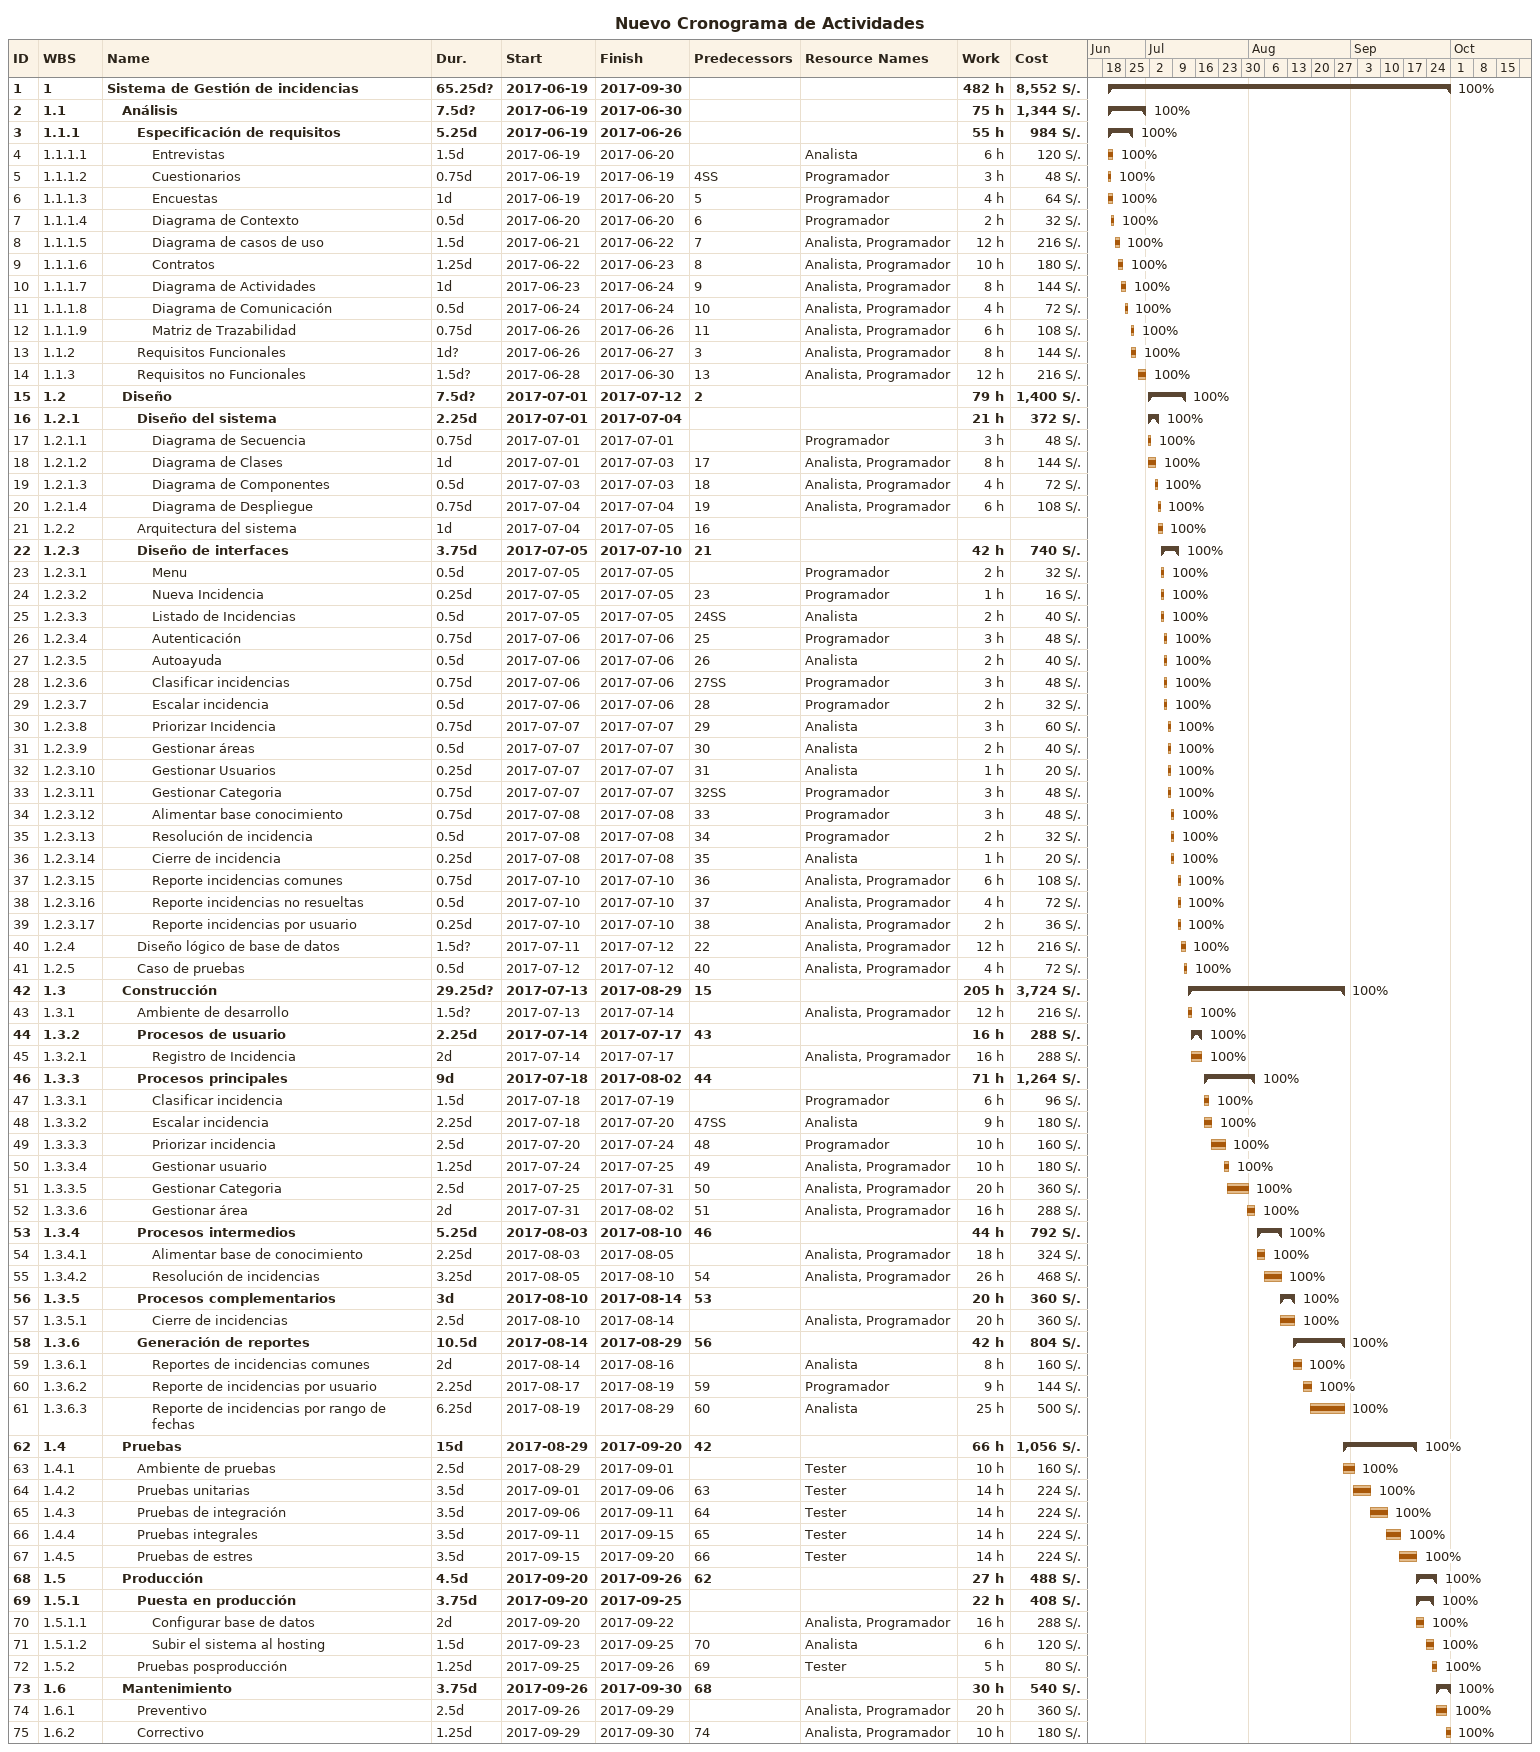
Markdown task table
Nuevo Cronograma de Actividades

| ID | WBS | Task | Duration | Start | Finish | Predecessors | Resources | % complete | Work (h) | Cost (S/.) |
|---|---|---|---|---|---|---|---|---|---|---|
| 1 | 1 | **Sistema de Gestión de incidencias** | 65.25d? | 2017-06-19 | 2017-09-30 |  |  | 100 | 482 | 8552 |
| 2 | 1.1 | **Análisis** | 7.5d? | 2017-06-19 | 2017-06-30 |  |  | 100 | 75 | 1344 |
| 3 | 1.1.1 | **Especificación de requisitos** | 5.25d | 2017-06-19 | 2017-06-26 |  |  | 100 | 55 | 984 |
| 4 | 1.1.1.1 | Entrevistas | 1.5d | 2017-06-19 | 2017-06-20 |  | Analista | 100 | 6 | 120 |
| 5 | 1.1.1.2 | Cuestionarios | 0.75d | 2017-06-19 | 2017-06-19 | 4SS | Programador | 100 | 3 | 48 |
| 6 | 1.1.1.3 | Encuestas | 1d | 2017-06-19 | 2017-06-20 | 5 | Programador | 100 | 4 | 64 |
| 7 | 1.1.1.4 | Diagrama de Contexto | 0.5d | 2017-06-20 | 2017-06-20 | 6 | Programador | 100 | 2 | 32 |
| 8 | 1.1.1.5 | Diagrama de casos de uso | 1.5d | 2017-06-21 | 2017-06-22 | 7 | Analista, Programador | 100 | 12 | 216 |
| 9 | 1.1.1.6 | Contratos | 1.25d | 2017-06-22 | 2017-06-23 | 8 | Analista, Programador | 100 | 10 | 180 |
| 10 | 1.1.1.7 | Diagrama de Actividades | 1d | 2017-06-23 | 2017-06-24 | 9 | Analista, Programador | 100 | 8 | 144 |
| 11 | 1.1.1.8 | Diagrama de Comunicación | 0.5d | 2017-06-24 | 2017-06-24 | 10 | Analista, Programador | 100 | 4 | 72 |
| 12 | 1.1.1.9 | Matriz de Trazabilidad | 0.75d | 2017-06-26 | 2017-06-26 | 11 | Analista, Programador | 100 | 6 | 108 |
| 13 | 1.1.2 | Requisitos Funcionales | 1d? | 2017-06-26 | 2017-06-27 | 3 | Analista, Programador | 100 | 8 | 144 |
| 14 | 1.1.3 | Requisitos no Funcionales | 1.5d? | 2017-06-28 | 2017-06-30 | 13 | Analista, Programador | 100 | 12 | 216 |
| 15 | 1.2 | **Diseño** | 7.5d? | 2017-07-01 | 2017-07-12 | 2 |  | 100 | 79 | 1400 |
| 16 | 1.2.1 | **Diseño del sistema** | 2.25d | 2017-07-01 | 2017-07-04 |  |  | 100 | 21 | 372 |
| 17 | 1.2.1.1 | Diagrama de Secuencia | 0.75d | 2017-07-01 | 2017-07-01 |  | Programador | 100 | 3 | 48 |
| 18 | 1.2.1.2 | Diagrama de Clases | 1d | 2017-07-01 | 2017-07-03 | 17 | Analista, Programador | 100 | 8 | 144 |
| 19 | 1.2.1.3 | Diagrama de Componentes | 0.5d | 2017-07-03 | 2017-07-03 | 18 | Analista, Programador | 100 | 4 | 72 |
| 20 | 1.2.1.4 | Diagrama de Despliegue | 0.75d | 2017-07-04 | 2017-07-04 | 19 | Analista, Programador | 100 | 6 | 108 |
| 21 | 1.2.2 | Arquitectura del sistema | 1d | 2017-07-04 | 2017-07-05 | 16 |  | 100 |  |  |
| 22 | 1.2.3 | **Diseño de interfaces** | 3.75d | 2017-07-05 | 2017-07-10 | 21 |  | 100 | 42 | 740 |
| 23 | 1.2.3.1 | Menu | 0.5d | 2017-07-05 | 2017-07-05 |  | Programador | 100 | 2 | 32 |
| 24 | 1.2.3.2 | Nueva Incidencia | 0.25d | 2017-07-05 | 2017-07-05 | 23 | Programador | 100 | 1 | 16 |
| 25 | 1.2.3.3 | Listado de Incidencias | 0.5d | 2017-07-05 | 2017-07-05 | 24SS | Analista | 100 | 2 | 40 |
| 26 | 1.2.3.4 | Autenticación | 0.75d | 2017-07-06 | 2017-07-06 | 25 | Programador | 100 | 3 | 48 |
| 27 | 1.2.3.5 | Autoayuda | 0.5d | 2017-07-06 | 2017-07-06 | 26 | Analista | 100 | 2 | 40 |
| 28 | 1.2.3.6 | Clasificar incidencias | 0.75d | 2017-07-06 | 2017-07-06 | 27SS | Programador | 100 | 3 | 48 |
| 29 | 1.2.3.7 | Escalar incidencia | 0.5d | 2017-07-06 | 2017-07-06 | 28 | Programador | 100 | 2 | 32 |
| 30 | 1.2.3.8 | Priorizar Incidencia | 0.75d | 2017-07-07 | 2017-07-07 | 29 | Analista | 100 | 3 | 60 |
| 31 | 1.2.3.9 | Gestionar áreas | 0.5d | 2017-07-07 | 2017-07-07 | 30 | Analista | 100 | 2 | 40 |
| 32 | 1.2.3.10 | Gestionar Usuarios | 0.25d | 2017-07-07 | 2017-07-07 | 31 | Analista | 100 | 1 | 20 |
| 33 | 1.2.3.11 | Gestionar Categoria | 0.75d | 2017-07-07 | 2017-07-07 | 32SS | Programador | 100 | 3 | 48 |
| 34 | 1.2.3.12 | Alimentar base conocimiento | 0.75d | 2017-07-08 | 2017-07-08 | 33 | Programador | 100 | 3 | 48 |
| 35 | 1.2.3.13 | Resolución de incidencia | 0.5d | 2017-07-08 | 2017-07-08 | 34 | Programador | 100 | 2 | 32 |
| 36 | 1.2.3.14 | Cierre de incidencia | 0.25d | 2017-07-08 | 2017-07-08 | 35 | Analista | 100 | 1 | 20 |
| 37 | 1.2.3.15 | Reporte incidencias comunes | 0.75d | 2017-07-10 | 2017-07-10 | 36 | Analista, Programador | 100 | 6 | 108 |
| 38 | 1.2.3.16 | Reporte incidencias no resueltas | 0.5d | 2017-07-10 | 2017-07-10 | 37 | Analista, Programador | 100 | 4 | 72 |
| 39 | 1.2.3.17 | Reporte incidencias por usuario | 0.25d | 2017-07-10 | 2017-07-10 | 38 | Analista, Programador | 100 | 2 | 36 |
| 40 | 1.2.4 | Diseño lógico de base de datos | 1.5d? | 2017-07-11 | 2017-07-12 | 22 | Analista, Programador | 100 | 12 | 216 |
| 41 | 1.2.5 | Caso de pruebas | 0.5d | 2017-07-12 | 2017-07-12 | 40 | Analista, Programador | 100 | 4 | 72 |
| 42 | 1.3 | **Construcción** | 29.25d? | 2017-07-13 | 2017-08-29 | 15 |  | 100 | 205 | 3724 |
| 43 | 1.3.1 | Ambiente de desarrollo | 1.5d? | 2017-07-13 | 2017-07-14 |  | Analista, Programador | 100 | 12 | 216 |
| 44 | 1.3.2 | **Procesos de usuario** | 2.25d | 2017-07-14 | 2017-07-17 | 43 |  | 100 | 16 | 288 |
| 45 | 1.3.2.1 | Registro de Incidencia | 2d | 2017-07-14 | 2017-07-17 |  | Analista, Programador | 100 | 16 | 288 |
| 46 | 1.3.3 | **Procesos principales** | 9d | 2017-07-18 | 2017-08-02 | 44 |  | 100 | 71 | 1264 |
| 47 | 1.3.3.1 | Clasificar incidencia | 1.5d | 2017-07-18 | 2017-07-19 |  | Programador | 100 | 6 | 96 |
| 48 | 1.3.3.2 | Escalar incidencia | 2.25d | 2017-07-18 | 2017-07-20 | 47SS | Analista | 100 | 9 | 180 |
| 49 | 1.3.3.3 | Priorizar incidencia | 2.5d | 2017-07-20 | 2017-07-24 | 48 | Programador | 100 | 10 | 160 |
| 50 | 1.3.3.4 | Gestionar usuario | 1.25d | 2017-07-24 | 2017-07-25 | 49 | Analista, Programador | 100 | 10 | 180 |
| 51 | 1.3.3.5 | Gestionar Categoria | 2.5d | 2017-07-25 | 2017-07-31 | 50 | Analista, Programador | 100 | 20 | 360 |
| 52 | 1.3.3.6 | Gestionar área | 2d | 2017-07-31 | 2017-08-02 | 51 | Analista, Programador | 100 | 16 | 288 |
| 53 | 1.3.4 | **Procesos intermedios** | 5.25d | 2017-08-03 | 2017-08-10 | 46 |  | 100 | 44 | 792 |
| 54 | 1.3.4.1 | Alimentar base de conocimiento | 2.25d | 2017-08-03 | 2017-08-05 |  | Analista, Programador | 100 | 18 | 324 |
| 55 | 1.3.4.2 | Resolución de incidencias | 3.25d | 2017-08-05 | 2017-08-10 | 54 | Analista, Programador | 100 | 26 | 468 |
| 56 | 1.3.5 | **Procesos complementarios** | 3d | 2017-08-10 | 2017-08-14 | 53 |  | 100 | 20 | 360 |
| 57 | 1.3.5.1 | Cierre de incidencias | 2.5d | 2017-08-10 | 2017-08-14 |  | Analista, Programador | 100 | 20 | 360 |
| 58 | 1.3.6 | **Generación de reportes** | 10.5d | 2017-08-14 | 2017-08-29 | 56 |  | 100 | 42 | 804 |
| 59 | 1.3.6.1 | Reportes de incidencias comunes | 2d | 2017-08-14 | 2017-08-16 |  | Analista | 100 | 8 | 160 |
| 60 | 1.3.6.2 | Reporte de incidencias por usuario | 2.25d | 2017-08-17 | 2017-08-19 | 59 | Programador | 100 | 9 | 144 |
| 61 | 1.3.6.3 | Reporte de incidencias por rango de fechas | 6.25d | 2017-08-19 | 2017-08-29 | 60 | Analista | 100 | 25 | 500 |
| 62 | 1.4 | **Pruebas** | 15d | 2017-08-29 | 2017-09-20 | 42 |  | 100 | 66 | 1056 |
| 63 | 1.4.1 | Ambiente de pruebas | 2.5d | 2017-08-29 | 2017-09-01 |  | Tester | 100 | 10 | 160 |
| 64 | 1.4.2 | Pruebas unitarias | 3.5d | 2017-09-01 | 2017-09-06 | 63 | Tester | 100 | 14 | 224 |
| 65 | 1.4.3 | Pruebas de integración | 3.5d | 2017-09-06 | 2017-09-11 | 64 | Tester | 100 | 14 | 224 |
| 66 | 1.4.4 | Pruebas integrales | 3.5d | 2017-09-11 | 2017-09-15 | 65 | Tester | 100 | 14 | 224 |
| 67 | 1.4.5 | Pruebas de estres | 3.5d | 2017-09-15 | 2017-09-20 | 66 | Tester | 100 | 14 | 224 |
| 68 | 1.5 | **Producción** | 4.5d | 2017-09-20 | 2017-09-26 | 62 |  | 100 | 27 | 488 |
| 69 | 1.5.1 | **Puesta en producción** | 3.75d | 2017-09-20 | 2017-09-25 |  |  | 100 | 22 | 408 |
| 70 | 1.5.1.1 | Configurar base de datos | 2d | 2017-09-20 | 2017-09-22 |  | Analista, Programador | 100 | 16 | 288 |
| 71 | 1.5.1.2 | Subir el sistema al hosting | 1.5d | 2017-09-23 | 2017-09-25 | 70 | Analista | 100 | 6 | 120 |
| 72 | 1.5.2 | Pruebas posproducción | 1.25d | 2017-09-25 | 2017-09-26 | 69 | Tester | 100 | 5 | 80 |
| 73 | 1.6 | **Mantenimiento** | 3.75d | 2017-09-26 | 2017-09-30 | 68 |  | 100 | 30 | 540 |
| 74 | 1.6.1 | Preventivo | 2.5d | 2017-09-26 | 2017-09-29 |  | Analista, Programador | 100 | 20 | 360 |
| 75 | 1.6.2 | Correctivo | 1.25d | 2017-09-29 | 2017-09-30 | 74 | Analista, Programador | 100 | 10 | 180 |
